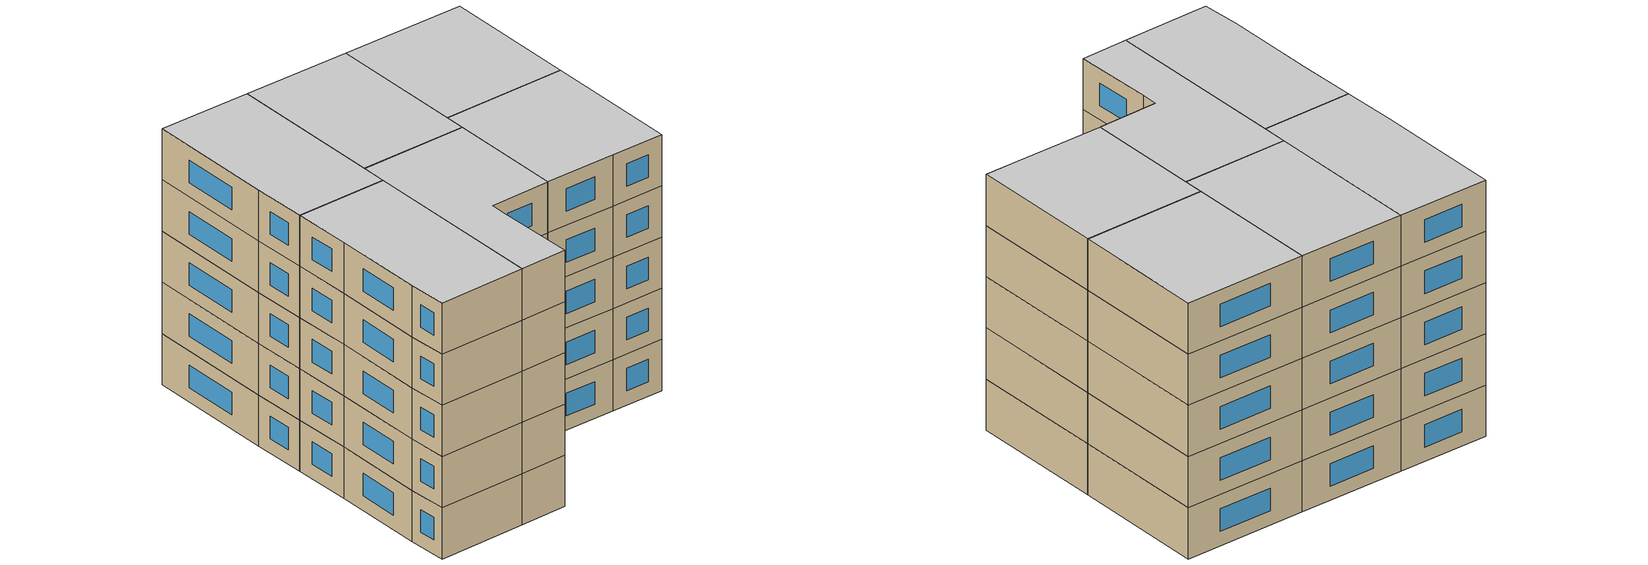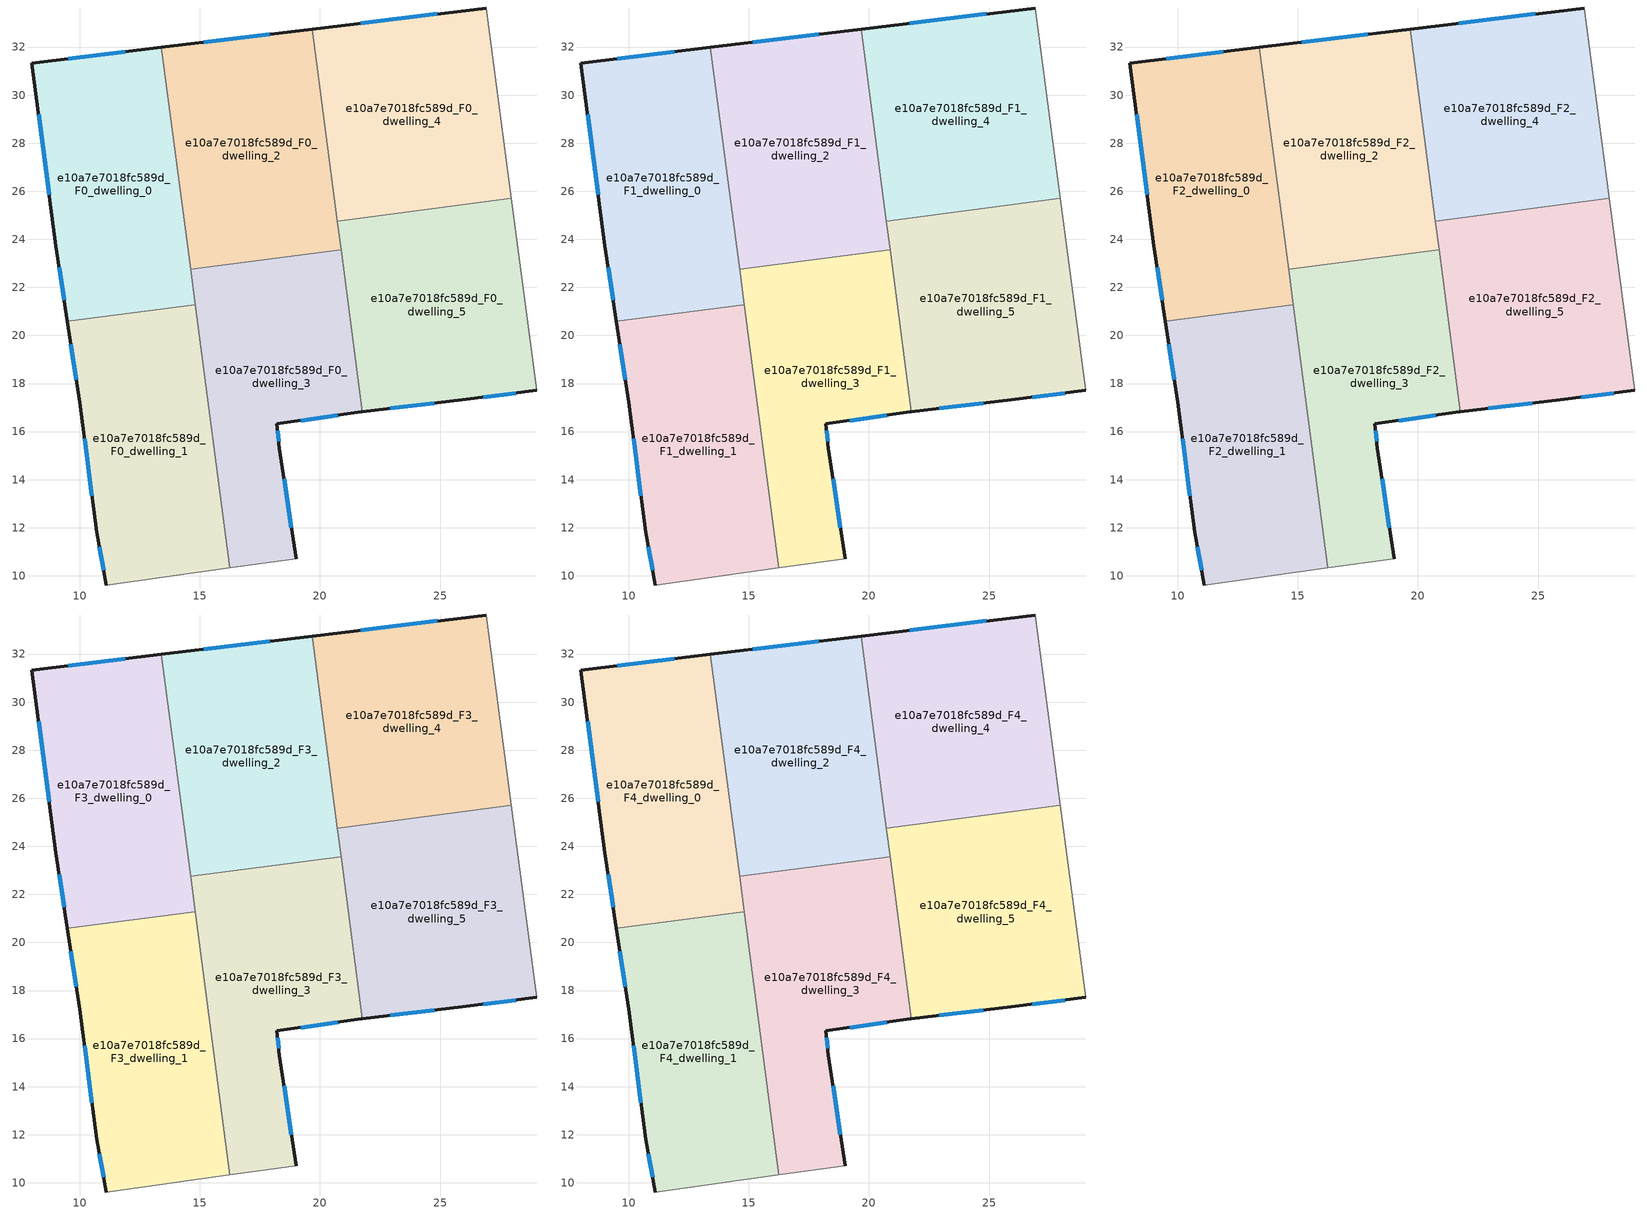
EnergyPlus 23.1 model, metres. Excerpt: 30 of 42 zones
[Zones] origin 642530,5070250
e10a7e7018fc589d_F0_dwelling_0
 floor ground (EU_floor_Construction): 13.4,31.99 14.81,21.29 9.49,20.59 9.01,23.72 8.01,31.33 z0
 wall outside (EU_wall_Construction): 13.4,31.99 8.01,31.33 9.01,23.72 9.49,20.59 z0:3
 wall to e10a7e7018fc589d_F0_dwelling_1 (EU_wall_Construction): 9.49,20.59 14.81,21.29 z0:3
 wall to e10a7e7018fc589d_F0_dwelling_2 (EU_wall_Construction): 14.62,22.75 13.4,31.99 z0:3
 wall to e10a7e7018fc589d_F0_dwelling_3 (EU_wall_Construction): 14.81,21.29 14.62,22.75 z0:3
 window (EU_Window_Construction): 11.89,31.8 9.52,31.51 / 9.15,22.85 9.36,21.47 / 8.29,29.2 8.73,25.86 z0.84:2.16
e10a7e7018fc589d_F0_dwelling_1
 floor ground (EU_floor_Construction): 14.81,21.29 16.26,10.33 11.11,9.62 10.71,11.82 10.01,17.22 9.49,20.59 z0
 wall outside (EU_wall_Construction): 9.49,20.59 10.01,17.22 10.71,11.82 11.11,9.62 z0:3
 wall adiabatic (EU_wall_Construction): 11.11,9.62 16.26,10.33 z0:3
 wall to e10a7e7018fc589d_F0_dwelling_3 (EU_wall_Construction): 16.26,10.33 14.81,21.29 z0:3
 window (EU_Window_Construction): 10.82,11.2 11,10.23 / 10.21,15.71 10.51,13.33 / 9.64,19.64 9.87,18.16 z0.84:2.16
e10a7e7018fc589d_F0_dwelling_2
 floor ground (EU_floor_Construction): 19.68,32.75 20.89,23.57 14.62,22.75 13.4,31.99 z0
 wall outside (EU_wall_Construction): 19.68,32.75 13.4,31.99 z0:3
 wall to e10a7e7018fc589d_F0_dwelling_3 (EU_wall_Construction): 14.62,22.75 20.89,23.57 z0:3
 wall to e10a7e7018fc589d_F0_dwelling_4 (EU_wall_Construction): 20.73,24.75 19.68,32.75 z0:3
 wall to e10a7e7018fc589d_F0_dwelling_5 (EU_wall_Construction): 20.88,23.57 20.73,24.75 z0:3
 window (EU_Window_Construction): 17.92,32.53 15.16,32.2 z0.84:2.16
e10a7e7018fc589d_F0_dwelling_3
 floor ground (EU_floor_Construction): 20.89,23.57 21.77,16.82 21.72,16.82 18.21,16.32 18.31,15.32 19.01,10.71 16.26,10.33 14.62,22.75 z0
 wall outside (EU_wall_Construction): 19.01,10.71 18.31,15.32 18.21,16.32 21.72,16.82 21.77,16.82 z0:3
 wall adiabatic (EU_wall_Construction): 16.26,10.33 19.01,10.71 z0:3
 wall to e10a7e7018fc589d_F0_dwelling_5 (EU_wall_Construction): 21.77,16.82 20.89,23.57 z0:3
 window (EU_Window_Construction): 18.29,15.6 18.24,16.04 / 18.82,12 18.51,14.03 / 19.2,16.46 20.74,16.68 z0.84:2.16
e10a7e7018fc589d_F0_dwelling_4
 floor ground (EU_floor_Construction): 26.93,33.63 27.97,25.7 20.73,24.75 19.68,32.75 z0
 wall outside (EU_wall_Construction): 26.93,33.63 19.68,32.75 z0:3
 wall adiabatic (EU_wall_Construction): 27.97,25.7 26.93,33.63 z0:3
 wall to e10a7e7018fc589d_F0_dwelling_5 (EU_wall_Construction): 20.73,24.75 27.97,25.7 z0:3
 window (EU_Window_Construction): 24.9,33.38 21.71,32.99 z0.84:2.16
e10a7e7018fc589d_F0_dwelling_5
 floor ground (EU_floor_Construction): 27.97,25.7 29.02,17.71 25.92,17.32 21.77,16.82 20.73,24.75 z0
 wall outside (EU_wall_Construction): 21.77,16.82 25.92,17.32 29.02,17.71 z0:3
 wall adiabatic (EU_wall_Construction): 29.02,17.71 27.97,25.7 z0:3
 window (EU_Window_Construction): 26.79,17.43 28.15,17.6 / 22.94,16.96 24.76,17.18 z0.84:2.16
e10a7e7018fc589d_F1_dwelling_0
 floor to e10a7e7018fc589d_F0_dwelling_0 (EU_floor_Construction): 13.4,31.99 14.81,21.29 9.49,20.59 9.01,23.72 8.01,31.33 z3
 wall outside (EU_wall_Construction): 13.4,31.99 8.01,31.33 9.01,23.72 9.49,20.59 z3:6
 wall to e10a7e7018fc589d_F1_dwelling_1 (EU_wall_Construction): 9.49,20.59 14.81,21.29 z3:6
 wall to e10a7e7018fc589d_F1_dwelling_2 (EU_wall_Construction): 14.62,22.75 13.4,31.99 z3:6
 wall to e10a7e7018fc589d_F1_dwelling_3 (EU_wall_Construction): 14.81,21.29 14.62,22.75 z3:6
 window (EU_Window_Construction): 11.89,31.8 9.52,31.51 / 9.15,22.85 9.36,21.47 / 8.29,29.2 8.73,25.86 z3.84:5.16
e10a7e7018fc589d_F1_dwelling_1
 floor to e10a7e7018fc589d_F0_dwelling_1 (EU_floor_Construction): 14.81,21.29 16.26,10.33 11.11,9.62 10.71,11.82 10.01,17.22 9.49,20.59 z3
 wall outside (EU_wall_Construction): 9.49,20.59 10.01,17.22 10.71,11.82 11.11,9.62 z3:6
 wall adiabatic (EU_wall_Construction): 11.11,9.62 16.26,10.33 z3:6
 wall to e10a7e7018fc589d_F1_dwelling_3 (EU_wall_Construction): 16.26,10.33 14.81,21.29 z3:6
 window (EU_Window_Construction): 10.82,11.2 11,10.23 / 10.21,15.71 10.51,13.33 / 9.64,19.64 9.87,18.16 z3.84:5.16
e10a7e7018fc589d_F1_dwelling_2
 floor to e10a7e7018fc589d_F0_dwelling_2 (EU_floor_Construction): 19.68,32.75 20.89,23.57 14.62,22.75 13.4,31.99 z3
 wall outside (EU_wall_Construction): 19.68,32.75 13.4,31.99 z3:6
 wall to e10a7e7018fc589d_F1_dwelling_3 (EU_wall_Construction): 14.62,22.75 20.89,23.57 z3:6
 wall to e10a7e7018fc589d_F1_dwelling_4 (EU_wall_Construction): 20.73,24.75 19.68,32.75 z3:6
 wall to e10a7e7018fc589d_F1_dwelling_5 (EU_wall_Construction): 20.88,23.57 20.73,24.75 z3:6
 window (EU_Window_Construction): 17.92,32.53 15.16,32.2 z3.84:5.16
e10a7e7018fc589d_F1_dwelling_3
 floor to e10a7e7018fc589d_F0_dwelling_3 (EU_floor_Construction): 20.89,23.57 21.77,16.82 21.72,16.82 18.21,16.32 18.31,15.32 19.01,10.71 16.26,10.33 14.62,22.75 z3
 wall outside (EU_wall_Construction): 19.01,10.71 18.31,15.32 18.21,16.32 21.72,16.82 21.77,16.82 z3:6
 wall adiabatic (EU_wall_Construction): 16.26,10.33 19.01,10.71 z3:6
 wall to e10a7e7018fc589d_F1_dwelling_5 (EU_wall_Construction): 21.77,16.82 20.89,23.57 z3:6
 window (EU_Window_Construction): 18.29,15.6 18.24,16.04 / 18.82,12 18.51,14.03 / 19.2,16.46 20.74,16.68 z3.84:5.16
e10a7e7018fc589d_F1_dwelling_4
 floor to e10a7e7018fc589d_F0_dwelling_4 (EU_floor_Construction): 26.93,33.63 27.97,25.7 20.73,24.75 19.68,32.75 z3
 wall outside (EU_wall_Construction): 26.93,33.63 19.68,32.75 z3:6
 wall adiabatic (EU_wall_Construction): 27.97,25.7 26.93,33.63 z3:6
 wall to e10a7e7018fc589d_F1_dwelling_5 (EU_wall_Construction): 20.73,24.75 27.97,25.7 z3:6
 window (EU_Window_Construction): 24.9,33.38 21.71,32.99 z3.84:5.16
e10a7e7018fc589d_F1_dwelling_5
 floor to e10a7e7018fc589d_F0_dwelling_5 (EU_floor_Construction): 27.97,25.7 29.02,17.71 25.92,17.32 21.77,16.82 20.73,24.75 z3
 wall outside (EU_wall_Construction): 21.77,16.82 25.92,17.32 29.02,17.71 z3:6
 wall adiabatic (EU_wall_Construction): 29.02,17.71 27.97,25.7 z3:6
 window (EU_Window_Construction): 26.79,17.43 28.15,17.6 / 22.94,16.96 24.76,17.18 z3.84:5.16
e10a7e7018fc589d_F2_dwelling_0
 floor to e10a7e7018fc589d_F1_dwelling_0 (EU_floor_Construction): 13.4,31.99 14.81,21.29 9.49,20.59 9.01,23.72 8.01,31.33 z6
 wall outside (EU_wall_Construction): 13.4,31.99 8.01,31.33 9.01,23.72 9.49,20.59 z6:9
 wall to e10a7e7018fc589d_F2_dwelling_1 (EU_wall_Construction): 9.49,20.59 14.81,21.29 z6:9
 wall to e10a7e7018fc589d_F2_dwelling_2 (EU_wall_Construction): 14.62,22.75 13.4,31.99 z6:9
 wall to e10a7e7018fc589d_F2_dwelling_3 (EU_wall_Construction): 14.81,21.29 14.62,22.75 z6:9
 window (EU_Window_Construction): 11.89,31.8 9.52,31.51 / 9.15,22.85 9.36,21.47 / 8.29,29.2 8.73,25.86 z6.84:8.16
e10a7e7018fc589d_F2_dwelling_1
 floor to e10a7e7018fc589d_F1_dwelling_1 (EU_floor_Construction): 14.81,21.29 16.26,10.33 11.11,9.62 10.71,11.82 10.01,17.22 9.49,20.59 z6
 wall outside (EU_wall_Construction): 9.49,20.59 10.01,17.22 10.71,11.82 11.11,9.62 z6:9
 wall adiabatic (EU_wall_Construction): 11.11,9.62 16.26,10.33 z6:9
 wall to e10a7e7018fc589d_F2_dwelling_3 (EU_wall_Construction): 16.26,10.33 14.81,21.29 z6:9
 window (EU_Window_Construction): 10.82,11.2 11,10.23 / 10.21,15.71 10.51,13.33 / 9.64,19.64 9.87,18.16 z6.84:8.16
e10a7e7018fc589d_F2_dwelling_2
 floor to e10a7e7018fc589d_F1_dwelling_2 (EU_floor_Construction): 19.68,32.75 20.89,23.57 14.62,22.75 13.4,31.99 z6
 wall outside (EU_wall_Construction): 19.68,32.75 13.4,31.99 z6:9
 wall to e10a7e7018fc589d_F2_dwelling_3 (EU_wall_Construction): 14.62,22.75 20.89,23.57 z6:9
 wall to e10a7e7018fc589d_F2_dwelling_4 (EU_wall_Construction): 20.73,24.75 19.68,32.75 z6:9
 wall to e10a7e7018fc589d_F2_dwelling_5 (EU_wall_Construction): 20.88,23.57 20.73,24.75 z6:9
 window (EU_Window_Construction): 17.92,32.53 15.16,32.2 z6.84:8.16
e10a7e7018fc589d_F2_dwelling_3
 floor to e10a7e7018fc589d_F1_dwelling_3 (EU_floor_Construction): 20.89,23.57 21.77,16.82 21.72,16.82 18.21,16.32 18.31,15.32 19.01,10.71 16.26,10.33 14.62,22.75 z6
 wall outside (EU_wall_Construction): 19.01,10.71 18.31,15.32 18.21,16.32 21.72,16.82 21.77,16.82 z6:9
 wall adiabatic (EU_wall_Construction): 16.26,10.33 19.01,10.71 z6:9
 wall to e10a7e7018fc589d_F2_dwelling_5 (EU_wall_Construction): 21.77,16.82 20.89,23.57 z6:9
 window (EU_Window_Construction): 18.29,15.6 18.24,16.04 / 18.82,12 18.51,14.03 / 19.2,16.46 20.74,16.68 z6.84:8.16
e10a7e7018fc589d_F2_dwelling_4
 floor to e10a7e7018fc589d_F1_dwelling_4 (EU_floor_Construction): 26.93,33.63 27.97,25.7 20.73,24.75 19.68,32.75 z6
 wall outside (EU_wall_Construction): 26.93,33.63 19.68,32.75 z6:9
 wall adiabatic (EU_wall_Construction): 27.97,25.7 26.93,33.63 z6:9
 wall to e10a7e7018fc589d_F2_dwelling_5 (EU_wall_Construction): 20.73,24.75 27.97,25.7 z6:9
 window (EU_Window_Construction): 24.9,33.38 21.71,32.99 z6.84:8.16
e10a7e7018fc589d_F2_dwelling_5
 floor to e10a7e7018fc589d_F1_dwelling_5 (EU_floor_Construction): 27.97,25.7 29.02,17.71 25.92,17.32 21.77,16.82 20.73,24.75 z6
 wall outside (EU_wall_Construction): 21.77,16.82 25.92,17.32 29.02,17.71 z6:9
 wall adiabatic (EU_wall_Construction): 29.02,17.71 27.97,25.7 z6:9
 window (EU_Window_Construction): 26.79,17.43 28.15,17.6 / 22.94,16.96 24.76,17.18 z6.84:8.16
e10a7e7018fc589d_F3_dwelling_0
 floor to e10a7e7018fc589d_F2_dwelling_0 (EU_floor_Construction): 13.4,31.99 14.81,21.29 9.49,20.59 9.01,23.72 8.01,31.33 z9
 wall outside (EU_wall_Construction): 13.4,31.99 8.01,31.33 9.01,23.72 9.49,20.59 z9:12
 wall to e10a7e7018fc589d_F3_dwelling_1 (EU_wall_Construction): 9.49,20.59 14.81,21.29 z9:12
 wall to e10a7e7018fc589d_F3_dwelling_2 (EU_wall_Construction): 14.62,22.75 13.4,31.99 z9:12
 wall to e10a7e7018fc589d_F3_dwelling_3 (EU_wall_Construction): 14.81,21.29 14.62,22.75 z9:12
 window (EU_Window_Construction): 11.89,31.8 9.52,31.51 / 9.15,22.85 9.36,21.47 / 8.29,29.2 8.73,25.86 z9.84:11.16
e10a7e7018fc589d_F3_dwelling_1
 floor to e10a7e7018fc589d_F2_dwelling_1 (EU_floor_Construction): 14.81,21.29 16.26,10.33 11.11,9.62 10.71,11.82 10.01,17.22 9.49,20.59 z9
 wall outside (EU_wall_Construction): 9.49,20.59 10.01,17.22 10.71,11.82 11.11,9.62 z9:12
 wall adiabatic (EU_wall_Construction): 11.11,9.62 16.26,10.33 z9:12
 wall to e10a7e7018fc589d_F3_dwelling_3 (EU_wall_Construction): 16.26,10.33 14.81,21.29 z9:12
 window (EU_Window_Construction): 10.82,11.2 11,10.23 / 10.21,15.71 10.51,13.33 / 9.64,19.64 9.87,18.16 z9.84:11.16
e10a7e7018fc589d_F3_dwelling_2
 floor to e10a7e7018fc589d_F2_dwelling_2 (EU_floor_Construction): 19.68,32.75 20.89,23.57 14.62,22.75 13.4,31.99 z9
 wall outside (EU_wall_Construction): 19.68,32.75 13.4,31.99 z9:12
 wall to e10a7e7018fc589d_F3_dwelling_3 (EU_wall_Construction): 14.62,22.75 20.89,23.57 z9:12
 wall to e10a7e7018fc589d_F3_dwelling_4 (EU_wall_Construction): 20.73,24.75 19.68,32.75 z9:12
 wall to e10a7e7018fc589d_F3_dwelling_5 (EU_wall_Construction): 20.88,23.57 20.73,24.75 z9:12
 window (EU_Window_Construction): 17.92,32.53 15.16,32.2 z9.84:11.16
e10a7e7018fc589d_F3_dwelling_3
 floor to e10a7e7018fc589d_F2_dwelling_3 (EU_floor_Construction): 20.89,23.57 21.77,16.82 21.72,16.82 18.21,16.32 18.31,15.32 19.01,10.71 16.26,10.33 14.62,22.75 z9
 wall outside (EU_wall_Construction): 19.01,10.71 18.31,15.32 18.21,16.32 21.72,16.82 21.77,16.82 z9:12
 wall adiabatic (EU_wall_Construction): 16.26,10.33 19.01,10.71 z9:12
 wall to e10a7e7018fc589d_F3_dwelling_5 (EU_wall_Construction): 21.77,16.82 20.89,23.57 z9:12
 window (EU_Window_Construction): 18.29,15.6 18.24,16.04 / 18.82,12 18.51,14.03 / 19.2,16.46 20.74,16.68 z9.84:11.16
e10a7e7018fc589d_F3_dwelling_4
 floor to e10a7e7018fc589d_F2_dwelling_4 (EU_floor_Construction): 26.93,33.63 27.97,25.7 20.73,24.75 19.68,32.75 z9
 wall outside (EU_wall_Construction): 26.93,33.63 19.68,32.75 z9:12
 wall adiabatic (EU_wall_Construction): 27.97,25.7 26.93,33.63 z9:12
 wall to e10a7e7018fc589d_F3_dwelling_5 (EU_wall_Construction): 20.73,24.75 27.97,25.7 z9:12
 window (EU_Window_Construction): 24.9,33.38 21.71,32.99 z9.84:11.16
e10a7e7018fc589d_F3_dwelling_5
 floor to e10a7e7018fc589d_F2_dwelling_5 (EU_floor_Construction): 27.97,25.7 29.02,17.71 25.92,17.32 21.77,16.82 20.73,24.75 z9
 wall outside (EU_wall_Construction): 21.77,16.82 25.92,17.32 29.02,17.71 z9:12
 wall adiabatic (EU_wall_Construction): 29.02,17.71 27.97,25.7 z9:12
 window (EU_Window_Construction): 26.79,17.43 28.15,17.6 / 22.94,16.96 24.76,17.18 z9.84:11.16
e10a7e7018fc589d_F4_dwelling_0
 floor to e10a7e7018fc589d_F3_dwelling_0 (EU_floor_Construction): 13.4,31.99 14.81,21.29 9.49,20.59 9.01,23.72 8.01,31.33 z12
 wall outside (EU_wall_Construction): 13.4,31.99 8.01,31.33 9.01,23.72 9.49,20.59 z12:15
 wall to e10a7e7018fc589d_F4_dwelling_1 (EU_wall_Construction): 9.49,20.59 14.81,21.29 z12:15
 wall to e10a7e7018fc589d_F4_dwelling_2 (EU_wall_Construction): 14.62,22.75 13.4,31.99 z12:15
 wall to e10a7e7018fc589d_F4_dwelling_3 (EU_wall_Construction): 14.81,21.29 14.62,22.75 z12:15
 window (EU_Window_Construction): 11.89,31.8 9.52,31.51 / 9.15,22.85 9.36,21.47 / 8.29,29.2 8.73,25.86 z12.84:14.16
 ceiling to e10a7e7018fc589d_F5_dwelling_0 (EU_floor_Construction): 14.81,21.29 13.4,31.99 8.01,31.33 9.01,23.72 9.49,20.59 z15
e10a7e7018fc589d_F4_dwelling_1
 floor to e10a7e7018fc589d_F3_dwelling_1 (EU_floor_Construction): 14.81,21.29 16.26,10.33 11.11,9.62 10.71,11.82 10.01,17.22 9.49,20.59 z12
 wall outside (EU_wall_Construction): 9.49,20.59 10.01,17.22 10.71,11.82 11.11,9.62 z12:15
 wall adiabatic (EU_wall_Construction): 11.11,9.62 16.26,10.33 z12:15
 wall to e10a7e7018fc589d_F4_dwelling_3 (EU_wall_Construction): 16.26,10.33 14.81,21.29 z12:15
 window (EU_Window_Construction): 10.82,11.2 11,10.23 / 10.21,15.71 10.51,13.33 / 9.64,19.64 9.87,18.16 z12.84:14.16
 ceiling to e10a7e7018fc589d_F5_dwelling_1 (EU_floor_Construction): 16.26,10.33 14.81,21.29 9.49,20.59 10.01,17.22 10.71,11.82 11.11,9.62 z15
e10a7e7018fc589d_F4_dwelling_2
 floor to e10a7e7018fc589d_F3_dwelling_2 (EU_floor_Construction): 19.68,32.75 20.89,23.57 14.62,22.75 13.4,31.99 z12
 wall outside (EU_wall_Construction): 19.68,32.75 13.4,31.99 z12:15
 wall to e10a7e7018fc589d_F4_dwelling_3 (EU_wall_Construction): 14.62,22.75 20.89,23.57 z12:15
 wall to e10a7e7018fc589d_F4_dwelling_4 (EU_wall_Construction): 20.73,24.75 19.68,32.75 z12:15
 wall to e10a7e7018fc589d_F4_dwelling_5 (EU_wall_Construction): 20.88,23.57 20.73,24.75 z12:15
 window (EU_Window_Construction): 17.92,32.53 15.16,32.2 z12.84:14.16
 ceiling to e10a7e7018fc589d_F5_dwelling_2 (EU_floor_Construction): 20.89,23.57 19.68,32.75 13.4,31.99 14.62,22.75 z15
e10a7e7018fc589d_F4_dwelling_3
 floor to e10a7e7018fc589d_F3_dwelling_3 (EU_floor_Construction): 20.89,23.57 21.77,16.82 21.72,16.82 18.21,16.32 18.31,15.32 19.01,10.71 16.26,10.33 14.62,22.75 z12
 wall outside (EU_wall_Construction): 19.01,10.71 18.31,15.32 18.21,16.32 21.72,16.82 21.77,16.82 z12:15
 wall adiabatic (EU_wall_Construction): 16.26,10.33 19.01,10.71 z12:15
 wall to e10a7e7018fc589d_F4_dwelling_5 (EU_wall_Construction): 21.77,16.82 20.89,23.57 z12:15
 window (EU_Window_Construction): 18.29,15.6 18.24,16.04 / 18.82,12 18.51,14.03 / 19.2,16.46 20.74,16.68 z12.84:14.16
 ceiling to e10a7e7018fc589d_F5_dwelling_3 (EU_floor_Construction): 19.01,10.71 18.31,15.32 18.21,16.32 21.72,16.82 21.77,16.82 20.89,23.57 14.62,22.75 16.26,10.33 z15
e10a7e7018fc589d_F4_dwelling_4
 floor to e10a7e7018fc589d_F3_dwelling_4 (EU_floor_Construction): 26.93,33.63 27.97,25.7 20.73,24.75 19.68,32.75 z12
 wall outside (EU_wall_Construction): 26.93,33.63 19.68,32.75 z12:15
 wall adiabatic (EU_wall_Construction): 27.97,25.7 26.93,33.63 z12:15
 wall to e10a7e7018fc589d_F4_dwelling_5 (EU_wall_Construction): 20.73,24.75 27.97,25.7 z12:15
 window (EU_Window_Construction): 24.9,33.38 21.71,32.99 z12.84:14.16
 ceiling to e10a7e7018fc589d_F5_dwelling_4 (EU_floor_Construction): 27.97,25.7 26.93,33.63 19.68,32.75 20.73,24.75 z15
e10a7e7018fc589d_F4_dwelling_5
 floor to e10a7e7018fc589d_F3_dwelling_5 (EU_floor_Construction): 27.97,25.7 29.02,17.71 25.92,17.32 21.77,16.82 20.73,24.75 z12
 wall outside (EU_wall_Construction): 21.77,16.82 25.92,17.32 29.02,17.71 z12:15
 wall adiabatic (EU_wall_Construction): 29.02,17.71 27.97,25.7 z12:15
 window (EU_Window_Construction): 26.79,17.43 28.15,17.6 / 22.94,16.96 24.76,17.18 z12.84:14.16
 ceiling to e10a7e7018fc589d_F5_dwelling_5 (EU_floor_Construction): 29.02,17.71 27.97,25.7 20.73,24.75 21.77,16.82 25.92,17.32 z15
[Building]
EU S2 Campaign: North Axis=0; Terrain=City; Solar Distribution=FullExterior
[Site:Location]
Lyon-Bron: Latitude=45.75; Longitude=5; Time Zone=1; Elevation=198
[SizingPeriod:WeatherFileDays]
AnnualSizingPeriod: Begin Month=1; Begin Day of Month=1; End Month=12; End Day of Month=31; Day of Week for Start Day=Monday; Use Weather File Daylight Saving Period=No; Use Weather File Rain and Snow Indicators=No
[MATERIAL]
EU_InternalMass_Material: Roughness=MediumRough; Thickness=0.1; Conductivity=1; Density=1800; Specific Heat=900; Thermal Absorptance=0.9; Solar Absorptance=0.7; Visible Absorptance=0.7
[MATERIAL:NOMASS] Roughness=MediumRough; Thermal Absorptance=0.9; Solar Absorptance=0.7; Visible Absorptance=0.7
Name | Thermal Resistance
EU_wall_NoMass | 0.776494
EU_floor_NoMass | 0.421597
[WINDOWMATERIAL:SIMPLEGLAZINGSYSTEM]
EU_Window_SimpleGlazing: UFactor=4.24961; Solar Heat Gain Coefficient=0.83; Visible Transmittance=0.83
[CONSTRUCTION]
EU_wall_Construction: EU_wall_NoMass
EU_floor_Construction: EU_floor_NoMass
EU_Window_Construction: EU_Window_SimpleGlazing
EU_InternalMass_Construction: EU_InternalMass_Material
[ZONE] Type=1; Multiplier=1; Ceiling Height=autocalculate; Floor Area=autocalculate; Part of Total Floor Area=Yes
Name | Volume
e10a7e7018fc589d_F0_dwelling_0; e10a7e7018fc589d_F1_dwelling_0; e10a7e7018fc589d_F2_dwelling_0; e10a7e7018fc589d_F3_dwelling_0; e10a7e7018fc589d_F4_dwelling_0 | 175.991
e10a7e7018fc589d_F0_dwelling_1; e10a7e7018fc589d_F1_dwelling_1; e10a7e7018fc589d_F2_dwelling_1; e10a7e7018fc589d_F3_dwelling_1; e10a7e7018fc589d_F4_dwelling_1 | 175.992
e10a7e7018fc589d_F0_dwelling_2; e10a7e7018fc589d_F1_dwelling_2; e10a7e7018fc589d_F2_dwelling_2; e10a7e7018fc589d_F3_dwelling_2; e10a7e7018fc589d_F4_dwelling_2 | 176.014
e10a7e7018fc589d_F0_dwelling_3; e10a7e7018fc589d_F1_dwelling_3; e10a7e7018fc589d_F2_dwelling_3; e10a7e7018fc589d_F3_dwelling_3; e10a7e7018fc589d_F4_dwelling_3 | 176.006
e10a7e7018fc589d_F0_dwelling_4; e10a7e7018fc589d_F1_dwelling_4; e10a7e7018fc589d_F2_dwelling_4; e10a7e7018fc589d_F3_dwelling_4; e10a7e7018fc589d_F4_dwelling_4 | 176.011
e10a7e7018fc589d_F0_dwelling_5; e10a7e7018fc589d_F1_dwelling_5; e10a7e7018fc589d_F2_dwelling_5; e10a7e7018fc589d_F3_dwelling_5; e10a7e7018fc589d_F4_dwelling_5 | 175.998
[INTERNALMASS] Construction=EU_InternalMass_Construction
Name | Zone or ZoneList | Surface Area
e10a7e7018fc589d_F0_dwelling_0_EU_InternalMass | e10a7e7018fc589d_F0_dwelling_0 | 58.6636
e10a7e7018fc589d_F0_dwelling_1_EU_InternalMass | e10a7e7018fc589d_F0_dwelling_1 | 58.664
e10a7e7018fc589d_F0_dwelling_2_EU_InternalMass | e10a7e7018fc589d_F0_dwelling_2 | 58.6703
e10a7e7018fc589d_F0_dwelling_3_EU_InternalMass | e10a7e7018fc589d_F0_dwelling_3 | 58.6687
e10a7e7018fc589d_F0_dwelling_4_EU_InternalMass | e10a7e7018fc589d_F0_dwelling_4 | 58.6706
e10a7e7018fc589d_F0_dwelling_5_EU_InternalMass | e10a7e7018fc589d_F0_dwelling_5 | 58.6666
e10a7e7018fc589d_F1_dwelling_0_EU_InternalMass | e10a7e7018fc589d_F1_dwelling_0 | 58.6636
e10a7e7018fc589d_F1_dwelling_1_EU_InternalMass | e10a7e7018fc589d_F1_dwelling_1 | 58.664
e10a7e7018fc589d_F1_dwelling_2_EU_InternalMass | e10a7e7018fc589d_F1_dwelling_2 | 58.6703
e10a7e7018fc589d_F1_dwelling_3_EU_InternalMass | e10a7e7018fc589d_F1_dwelling_3 | 58.6687
e10a7e7018fc589d_F1_dwelling_4_EU_InternalMass | e10a7e7018fc589d_F1_dwelling_4 | 58.6706
e10a7e7018fc589d_F1_dwelling_5_EU_InternalMass | e10a7e7018fc589d_F1_dwelling_5 | 58.6666
e10a7e7018fc589d_F2_dwelling_0_EU_InternalMass | e10a7e7018fc589d_F2_dwelling_0 | 58.6636
e10a7e7018fc589d_F2_dwelling_1_EU_InternalMass | e10a7e7018fc589d_F2_dwelling_1 | 58.664
e10a7e7018fc589d_F2_dwelling_2_EU_InternalMass | e10a7e7018fc589d_F2_dwelling_2 | 58.6703
e10a7e7018fc589d_F2_dwelling_3_EU_InternalMass | e10a7e7018fc589d_F2_dwelling_3 | 58.6687
e10a7e7018fc589d_F2_dwelling_4_EU_InternalMass | e10a7e7018fc589d_F2_dwelling_4 | 58.6706
e10a7e7018fc589d_F2_dwelling_5_EU_InternalMass | e10a7e7018fc589d_F2_dwelling_5 | 58.6666
e10a7e7018fc589d_F3_dwelling_0_EU_InternalMass | e10a7e7018fc589d_F3_dwelling_0 | 58.6636
e10a7e7018fc589d_F3_dwelling_1_EU_InternalMass | e10a7e7018fc589d_F3_dwelling_1 | 58.664
e10a7e7018fc589d_F3_dwelling_2_EU_InternalMass | e10a7e7018fc589d_F3_dwelling_2 | 58.6703
e10a7e7018fc589d_F3_dwelling_3_EU_InternalMass | e10a7e7018fc589d_F3_dwelling_3 | 58.6687
e10a7e7018fc589d_F3_dwelling_4_EU_InternalMass | e10a7e7018fc589d_F3_dwelling_4 | 58.6706
e10a7e7018fc589d_F3_dwelling_5_EU_InternalMass | e10a7e7018fc589d_F3_dwelling_5 | 58.6666
e10a7e7018fc589d_F4_dwelling_0_EU_InternalMass | e10a7e7018fc589d_F4_dwelling_0 | 58.6636
e10a7e7018fc589d_F4_dwelling_1_EU_InternalMass | e10a7e7018fc589d_F4_dwelling_1 | 58.664
e10a7e7018fc589d_F4_dwelling_2_EU_InternalMass | e10a7e7018fc589d_F4_dwelling_2 | 58.6703
e10a7e7018fc589d_F4_dwelling_3_EU_InternalMass | e10a7e7018fc589d_F4_dwelling_3 | 58.6687
e10a7e7018fc589d_F4_dwelling_4_EU_InternalMass | e10a7e7018fc589d_F4_dwelling_4 | 58.6706
e10a7e7018fc589d_F4_dwelling_5_EU_InternalMass | e10a7e7018fc589d_F4_dwelling_5 | 58.6666
[OTHEREQUIPMENT] Fuel Type=Electricity; Design Level Calculation Method=Watts/Area; Power per Zone Floor Area=1; Fraction Latent=0; Fraction Radiant=0; Fraction Lost=0; Carbon Dioxide Generation Rate=0; EndUse Subcategory=EU_Step8_InternalGains
Name | Zone or ZoneList or Space or SpaceList | Schedule
EU_Step8_InternalGain_e10a7e7018fc589d_F0_dwelling_0_f000 | e10a7e7018fc589d_F0_dwelling_0 | EU_Step8_GainSchedule_e10a7e7018fc589d_F0_dwelling_0_f000
EU_Step8_InternalGain_e10a7e7018fc589d_F0_dwelling_1_f000 | e10a7e7018fc589d_F0_dwelling_1 | EU_Step8_GainSchedule_e10a7e7018fc589d_F0_dwelling_1_f000
EU_Step8_InternalGain_e10a7e7018fc589d_F0_dwelling_2_f000 | e10a7e7018fc589d_F0_dwelling_2 | EU_Step8_GainSchedule_e10a7e7018fc589d_F0_dwelling_2_f000
EU_Step8_InternalGain_e10a7e7018fc589d_F0_dwelling_3_f000 | e10a7e7018fc589d_F0_dwelling_3 | EU_Step8_GainSchedule_e10a7e7018fc589d_F0_dwelling_3_f000
EU_Step8_InternalGain_e10a7e7018fc589d_F0_dwelling_4_f000 | e10a7e7018fc589d_F0_dwelling_4 | EU_Step8_GainSchedule_e10a7e7018fc589d_F0_dwelling_4_f000
EU_Step8_InternalGain_e10a7e7018fc589d_F0_dwelling_5_f000 | e10a7e7018fc589d_F0_dwelling_5 | EU_Step8_GainSchedule_e10a7e7018fc589d_F0_dwelling_5_f000
EU_Step8_InternalGain_e10a7e7018fc589d_F1_dwelling_0_f000 | e10a7e7018fc589d_F1_dwelling_0 | EU_Step8_GainSchedule_e10a7e7018fc589d_F1_dwelling_0_f000
EU_Step8_InternalGain_e10a7e7018fc589d_F1_dwelling_1_f000 | e10a7e7018fc589d_F1_dwelling_1 | EU_Step8_GainSchedule_e10a7e7018fc589d_F1_dwelling_1_f000
EU_Step8_InternalGain_e10a7e7018fc589d_F1_dwelling_2_f000 | e10a7e7018fc589d_F1_dwelling_2 | EU_Step8_GainSchedule_e10a7e7018fc589d_F1_dwelling_2_f000
EU_Step8_InternalGain_e10a7e7018fc589d_F1_dwelling_3_f000 | e10a7e7018fc589d_F1_dwelling_3 | EU_Step8_GainSchedule_e10a7e7018fc589d_F1_dwelling_3_f000
EU_Step8_InternalGain_e10a7e7018fc589d_F1_dwelling_4_f000 | e10a7e7018fc589d_F1_dwelling_4 | EU_Step8_GainSchedule_e10a7e7018fc589d_F1_dwelling_4_f000
EU_Step8_InternalGain_e10a7e7018fc589d_F1_dwelling_5_f000 | e10a7e7018fc589d_F1_dwelling_5 | EU_Step8_GainSchedule_e10a7e7018fc589d_F1_dwelling_5_f000
EU_Step8_InternalGain_e10a7e7018fc589d_F2_dwelling_0_f000 | e10a7e7018fc589d_F2_dwelling_0 | EU_Step8_GainSchedule_e10a7e7018fc589d_F2_dwelling_0_f000
EU_Step8_InternalGain_e10a7e7018fc589d_F2_dwelling_1_f000 | e10a7e7018fc589d_F2_dwelling_1 | EU_Step8_GainSchedule_e10a7e7018fc589d_F2_dwelling_1_f000
EU_Step8_InternalGain_e10a7e7018fc589d_F2_dwelling_2_f000 | e10a7e7018fc589d_F2_dwelling_2 | EU_Step8_GainSchedule_e10a7e7018fc589d_F2_dwelling_2_f000
EU_Step8_InternalGain_e10a7e7018fc589d_F2_dwelling_3_f000 | e10a7e7018fc589d_F2_dwelling_3 | EU_Step8_GainSchedule_e10a7e7018fc589d_F2_dwelling_3_f000
EU_Step8_InternalGain_e10a7e7018fc589d_F2_dwelling_4_f000 | e10a7e7018fc589d_F2_dwelling_4 | EU_Step8_GainSchedule_e10a7e7018fc589d_F2_dwelling_4_f000
EU_Step8_InternalGain_e10a7e7018fc589d_F2_dwelling_5_f000 | e10a7e7018fc589d_F2_dwelling_5 | EU_Step8_GainSchedule_e10a7e7018fc589d_F2_dwelling_5_f000
EU_Step8_InternalGain_e10a7e7018fc589d_F3_dwelling_0_f000 | e10a7e7018fc589d_F3_dwelling_0 | EU_Step8_GainSchedule_e10a7e7018fc589d_F3_dwelling_0_f000
EU_Step8_InternalGain_e10a7e7018fc589d_F3_dwelling_1_f000 | e10a7e7018fc589d_F3_dwelling_1 | EU_Step8_GainSchedule_e10a7e7018fc589d_F3_dwelling_1_f000
EU_Step8_InternalGain_e10a7e7018fc589d_F3_dwelling_2_f000 | e10a7e7018fc589d_F3_dwelling_2 | EU_Step8_GainSchedule_e10a7e7018fc589d_F3_dwelling_2_f000
EU_Step8_InternalGain_e10a7e7018fc589d_F3_dwelling_3_f000 | e10a7e7018fc589d_F3_dwelling_3 | EU_Step8_GainSchedule_e10a7e7018fc589d_F3_dwelling_3_f000
EU_Step8_InternalGain_e10a7e7018fc589d_F3_dwelling_4_f000 | e10a7e7018fc589d_F3_dwelling_4 | EU_Step8_GainSchedule_e10a7e7018fc589d_F3_dwelling_4_f000
EU_Step8_InternalGain_e10a7e7018fc589d_F3_dwelling_5_f000 | e10a7e7018fc589d_F3_dwelling_5 | EU_Step8_GainSchedule_e10a7e7018fc589d_F3_dwelling_5_f000
EU_Step8_InternalGain_e10a7e7018fc589d_F4_dwelling_0_f000 | e10a7e7018fc589d_F4_dwelling_0 | EU_Step8_GainSchedule_e10a7e7018fc589d_F4_dwelling_0_f000
EU_Step8_InternalGain_e10a7e7018fc589d_F4_dwelling_1_f000 | e10a7e7018fc589d_F4_dwelling_1 | EU_Step8_GainSchedule_e10a7e7018fc589d_F4_dwelling_1_f000
EU_Step8_InternalGain_e10a7e7018fc589d_F4_dwelling_2_f000 | e10a7e7018fc589d_F4_dwelling_2 | EU_Step8_GainSchedule_e10a7e7018fc589d_F4_dwelling_2_f000
EU_Step8_InternalGain_e10a7e7018fc589d_F4_dwelling_3_f000 | e10a7e7018fc589d_F4_dwelling_3 | EU_Step8_GainSchedule_e10a7e7018fc589d_F4_dwelling_3_f000
EU_Step8_InternalGain_e10a7e7018fc589d_F4_dwelling_4_f000 | e10a7e7018fc589d_F4_dwelling_4 | EU_Step8_GainSchedule_e10a7e7018fc589d_F4_dwelling_4_f000
EU_Step8_InternalGain_e10a7e7018fc589d_F4_dwelling_5_f000 | e10a7e7018fc589d_F4_dwelling_5 | EU_Step8_GainSchedule_e10a7e7018fc589d_F4_dwelling_5_f000
[ZONEVENTILATION:DESIGNFLOWRATE] Schedule=EU_AlwaysOn; Design Flow Rate Calculation Method=AirChanges/Hour; Air Changes per Hour=0.693814; Ventilation Type=Natural; Fan Pressure Rise=0; Fan Total Efficiency=1; Constant Term Coefficient=1; Temperature Term Coefficient=0; Velocity Term Coefficient=0; Velocity Squared Term Coefficient=0; Minimum Indoor Temperature=-100; Maximum Indoor Temperature=100; Delta Temperature=-100; Minimum Outdoor Temperature=-100; Maximum Outdoor Temperature=100; Maximum Wind Speed=40
Name | Zone or ZoneList or Space or SpaceList
EU_ConstantAir_e10a7e7018fc589d_F0_dwelling_0 | e10a7e7018fc589d_F0_dwelling_0
EU_ConstantAir_e10a7e7018fc589d_F0_dwelling_1 | e10a7e7018fc589d_F0_dwelling_1
EU_ConstantAir_e10a7e7018fc589d_F0_dwelling_2 | e10a7e7018fc589d_F0_dwelling_2
EU_ConstantAir_e10a7e7018fc589d_F0_dwelling_3 | e10a7e7018fc589d_F0_dwelling_3
EU_ConstantAir_e10a7e7018fc589d_F0_dwelling_4 | e10a7e7018fc589d_F0_dwelling_4
EU_ConstantAir_e10a7e7018fc589d_F0_dwelling_5 | e10a7e7018fc589d_F0_dwelling_5
EU_ConstantAir_e10a7e7018fc589d_F1_dwelling_0 | e10a7e7018fc589d_F1_dwelling_0
EU_ConstantAir_e10a7e7018fc589d_F1_dwelling_1 | e10a7e7018fc589d_F1_dwelling_1
EU_ConstantAir_e10a7e7018fc589d_F1_dwelling_2 | e10a7e7018fc589d_F1_dwelling_2
EU_ConstantAir_e10a7e7018fc589d_F1_dwelling_3 | e10a7e7018fc589d_F1_dwelling_3
EU_ConstantAir_e10a7e7018fc589d_F1_dwelling_4 | e10a7e7018fc589d_F1_dwelling_4
EU_ConstantAir_e10a7e7018fc589d_F1_dwelling_5 | e10a7e7018fc589d_F1_dwelling_5
EU_ConstantAir_e10a7e7018fc589d_F2_dwelling_0 | e10a7e7018fc589d_F2_dwelling_0
EU_ConstantAir_e10a7e7018fc589d_F2_dwelling_1 | e10a7e7018fc589d_F2_dwelling_1
EU_ConstantAir_e10a7e7018fc589d_F2_dwelling_2 | e10a7e7018fc589d_F2_dwelling_2
EU_ConstantAir_e10a7e7018fc589d_F2_dwelling_3 | e10a7e7018fc589d_F2_dwelling_3
EU_ConstantAir_e10a7e7018fc589d_F2_dwelling_4 | e10a7e7018fc589d_F2_dwelling_4
EU_ConstantAir_e10a7e7018fc589d_F2_dwelling_5 | e10a7e7018fc589d_F2_dwelling_5
EU_ConstantAir_e10a7e7018fc589d_F3_dwelling_0 | e10a7e7018fc589d_F3_dwelling_0
EU_ConstantAir_e10a7e7018fc589d_F3_dwelling_1 | e10a7e7018fc589d_F3_dwelling_1
EU_ConstantAir_e10a7e7018fc589d_F3_dwelling_2 | e10a7e7018fc589d_F3_dwelling_2
EU_ConstantAir_e10a7e7018fc589d_F3_dwelling_3 | e10a7e7018fc589d_F3_dwelling_3
EU_ConstantAir_e10a7e7018fc589d_F3_dwelling_4 | e10a7e7018fc589d_F3_dwelling_4
EU_ConstantAir_e10a7e7018fc589d_F3_dwelling_5 | e10a7e7018fc589d_F3_dwelling_5
EU_ConstantAir_e10a7e7018fc589d_F4_dwelling_0 | e10a7e7018fc589d_F4_dwelling_0
EU_ConstantAir_e10a7e7018fc589d_F4_dwelling_1 | e10a7e7018fc589d_F4_dwelling_1
EU_ConstantAir_e10a7e7018fc589d_F4_dwelling_2 | e10a7e7018fc589d_F4_dwelling_2
EU_ConstantAir_e10a7e7018fc589d_F4_dwelling_3 | e10a7e7018fc589d_F4_dwelling_3
EU_ConstantAir_e10a7e7018fc589d_F4_dwelling_4 | e10a7e7018fc589d_F4_dwelling_4
EU_ConstantAir_e10a7e7018fc589d_F4_dwelling_5 | e10a7e7018fc589d_F4_dwelling_5
[HVACTEMPLATE:THERMOSTAT] Constant Heating Setpoint=20; Constant Cooling Setpoint=50
EU_HeatOnly_e10a7e7018fc589d_F0_dwelling_0; EU_HeatOnly_e10a7e7018fc589d_F0_dwelling_1; EU_HeatOnly_e10a7e7018fc589d_F0_dwelling_2; EU_HeatOnly_e10a7e7018fc589d_F0_dwelling_3; EU_HeatOnly_e10a7e7018fc589d_F0_dwelling_4; EU_HeatOnly_e10a7e7018fc589d_F0_dwelling_5; EU_HeatOnly_e10a7e7018fc589d_F1_dwelling_0; EU_HeatOnly_e10a7e7018fc589d_F1_dwelling_1; EU_HeatOnly_e10a7e7018fc589d_F1_dwelling_2; EU_HeatOnly_e10a7e7018fc589d_F1_dwelling_3; EU_HeatOnly_e10a7e7018fc589d_F1_dwelling_4; EU_HeatOnly_e10a7e7018fc589d_F1_dwelling_5; EU_HeatOnly_e10a7e7018fc589d_F2_dwelling_0; EU_HeatOnly_e10a7e7018fc589d_F2_dwelling_1; EU_HeatOnly_e10a7e7018fc589d_F2_dwelling_2; EU_HeatOnly_e10a7e7018fc589d_F2_dwelling_3; EU_HeatOnly_e10a7e7018fc589d_F2_dwelling_4; EU_HeatOnly_e10a7e7018fc589d_F2_dwelling_5; EU_HeatOnly_e10a7e7018fc589d_F3_dwelling_0; EU_HeatOnly_e10a7e7018fc589d_F3_dwelling_1; EU_HeatOnly_e10a7e7018fc589d_F3_dwelling_2; EU_HeatOnly_e10a7e7018fc589d_F3_dwelling_3; EU_HeatOnly_e10a7e7018fc589d_F3_dwelling_4; EU_HeatOnly_e10a7e7018fc589d_F3_dwelling_5; EU_HeatOnly_e10a7e7018fc589d_F4_dwelling_0; EU_HeatOnly_e10a7e7018fc589d_F4_dwelling_1; EU_HeatOnly_e10a7e7018fc589d_F4_dwelling_2; EU_HeatOnly_e10a7e7018fc589d_F4_dwelling_3; EU_HeatOnly_e10a7e7018fc589d_F4_dwelling_4; EU_HeatOnly_e10a7e7018fc589d_F4_dwelling_5; EU_HeatOnly_e10a7e7018fc589d_F5_dwelling_0
[HVACTEMPLATE:ZONE:IDEALLOADSAIRSYSTEM] System Availability Schedule=EU_AlwaysOn; Maximum Heating Supply Air Temperature=50; Minimum Cooling Supply Air Temperature=13; Maximum Heating Supply Air Humidity Ratio=0.0156; Minimum Cooling Supply Air Humidity Ratio=0.0077; Heating Limit=NoLimit; Cooling Limit=NoLimit; Heating Availability Schedule=EU_AlwaysOn; Cooling Availability Schedule=EU_CoolingOff; Dehumidification Control Type=ConstantSensibleHeatRatio; Cooling Sensible Heat Ratio=0.7; Dehumidification Setpoint=60; Humidification Control Type=None; Humidification Setpoint=30; Outdoor Air Method=None; Outdoor Air Flow Rate per Person=0.00944; Outdoor Air Flow Rate per Zone Floor Area=0; Outdoor Air Flow Rate per Zone=0; Demand Controlled Ventilation Type=None; Outdoor Air Economizer Type=NoEconomizer; Heat Recovery Type=None; Sensible Heat Recovery Effectiveness=0.7; Latent Heat Recovery Effectiveness=0.65
Name | Template Thermostat
e10a7e7018fc589d_F0_dwelling_0 | EU_HeatOnly_e10a7e7018fc589d_F0_dwelling_0
e10a7e7018fc589d_F0_dwelling_1 | EU_HeatOnly_e10a7e7018fc589d_F0_dwelling_1
e10a7e7018fc589d_F0_dwelling_2 | EU_HeatOnly_e10a7e7018fc589d_F0_dwelling_2
e10a7e7018fc589d_F0_dwelling_3 | EU_HeatOnly_e10a7e7018fc589d_F0_dwelling_3
e10a7e7018fc589d_F0_dwelling_4 | EU_HeatOnly_e10a7e7018fc589d_F0_dwelling_4
e10a7e7018fc589d_F0_dwelling_5 | EU_HeatOnly_e10a7e7018fc589d_F0_dwelling_5
e10a7e7018fc589d_F1_dwelling_0 | EU_HeatOnly_e10a7e7018fc589d_F1_dwelling_0
e10a7e7018fc589d_F1_dwelling_1 | EU_HeatOnly_e10a7e7018fc589d_F1_dwelling_1
e10a7e7018fc589d_F1_dwelling_2 | EU_HeatOnly_e10a7e7018fc589d_F1_dwelling_2
e10a7e7018fc589d_F1_dwelling_3 | EU_HeatOnly_e10a7e7018fc589d_F1_dwelling_3
e10a7e7018fc589d_F1_dwelling_4 | EU_HeatOnly_e10a7e7018fc589d_F1_dwelling_4
e10a7e7018fc589d_F1_dwelling_5 | EU_HeatOnly_e10a7e7018fc589d_F1_dwelling_5
e10a7e7018fc589d_F2_dwelling_0 | EU_HeatOnly_e10a7e7018fc589d_F2_dwelling_0
e10a7e7018fc589d_F2_dwelling_1 | EU_HeatOnly_e10a7e7018fc589d_F2_dwelling_1
e10a7e7018fc589d_F2_dwelling_2 | EU_HeatOnly_e10a7e7018fc589d_F2_dwelling_2
e10a7e7018fc589d_F2_dwelling_3 | EU_HeatOnly_e10a7e7018fc589d_F2_dwelling_3
e10a7e7018fc589d_F2_dwelling_4 | EU_HeatOnly_e10a7e7018fc589d_F2_dwelling_4
e10a7e7018fc589d_F2_dwelling_5 | EU_HeatOnly_e10a7e7018fc589d_F2_dwelling_5
e10a7e7018fc589d_F3_dwelling_0 | EU_HeatOnly_e10a7e7018fc589d_F3_dwelling_0
e10a7e7018fc589d_F3_dwelling_1 | EU_HeatOnly_e10a7e7018fc589d_F3_dwelling_1
e10a7e7018fc589d_F3_dwelling_2 | EU_HeatOnly_e10a7e7018fc589d_F3_dwelling_2
e10a7e7018fc589d_F3_dwelling_3 | EU_HeatOnly_e10a7e7018fc589d_F3_dwelling_3
e10a7e7018fc589d_F3_dwelling_4 | EU_HeatOnly_e10a7e7018fc589d_F3_dwelling_4
e10a7e7018fc589d_F3_dwelling_5 | EU_HeatOnly_e10a7e7018fc589d_F3_dwelling_5
e10a7e7018fc589d_F4_dwelling_0 | EU_HeatOnly_e10a7e7018fc589d_F4_dwelling_0
e10a7e7018fc589d_F4_dwelling_1 | EU_HeatOnly_e10a7e7018fc589d_F4_dwelling_1
e10a7e7018fc589d_F4_dwelling_2 | EU_HeatOnly_e10a7e7018fc589d_F4_dwelling_2
e10a7e7018fc589d_F4_dwelling_3 | EU_HeatOnly_e10a7e7018fc589d_F4_dwelling_3
e10a7e7018fc589d_F4_dwelling_4 | EU_HeatOnly_e10a7e7018fc589d_F4_dwelling_4
e10a7e7018fc589d_F4_dwelling_5 | EU_HeatOnly_e10a7e7018fc589d_F4_dwelling_5
[SIZING:ZONE] Zone Cooling Design Supply Air Temperature Input Method=SupplyAirTemperature; Zone Cooling Design Supply Air Temperature=13; Zone Heating Design Supply Air Temperature Input Method=SupplyAirTemperature; Zone Heating Design Supply Air Temperature=50; Zone Cooling Design Supply Air Humidity Ratio=0.008; Zone Heating Design Supply Air Humidity Ratio=0.008; Cooling Design Air Flow Method=DesignDay; Cooling Design Air Flow Rate=0; Cooling Minimum Air Flow per Zone Floor Area=0.000762; Cooling Minimum Air Flow=0; Cooling Minimum Air Flow Fraction=0.2; Heating Design Air Flow Method=DesignDay; Heating Design Air Flow Rate=0; Heating Maximum Air Flow per Zone Floor Area=0.002032; Heating Maximum Air Flow=0.141576; Heating Maximum Air Flow Fraction=0.3; Account for Dedicated Outdoor Air System=No; Dedicated Outdoor Air System Control Strategy=NeutralSupplyAir; Dedicated Outdoor Air Low Setpoint Temperature for Design=autosize; Dedicated Outdoor Air High Setpoint Temperature for Design=autosize; Zone Load Sizing Method=Sensible Load Only No Latent Load; Zone Latent Cooling Design Supply Air Humidity Ratio Input Method=HumidityRatioDifference; Zone Cooling Design Supply Air Humidity Ratio Difference=0.005; Zone Latent Heating Design Supply Air Humidity Ratio Input Method=HumidityRatioDifference; Zone Humidification Design Supply Air Humidity Ratio Difference=0.005
e10a7e7018fc589d_F0_dwelling_0; e10a7e7018fc589d_F0_dwelling_1; e10a7e7018fc589d_F0_dwelling_2; e10a7e7018fc589d_F0_dwelling_3; e10a7e7018fc589d_F0_dwelling_4; e10a7e7018fc589d_F0_dwelling_5; e10a7e7018fc589d_F1_dwelling_0; e10a7e7018fc589d_F1_dwelling_1; e10a7e7018fc589d_F1_dwelling_2; e10a7e7018fc589d_F1_dwelling_3; e10a7e7018fc589d_F1_dwelling_4; e10a7e7018fc589d_F1_dwelling_5; e10a7e7018fc589d_F2_dwelling_0; e10a7e7018fc589d_F2_dwelling_1; e10a7e7018fc589d_F2_dwelling_2; e10a7e7018fc589d_F2_dwelling_3; e10a7e7018fc589d_F2_dwelling_4; e10a7e7018fc589d_F2_dwelling_5; e10a7e7018fc589d_F3_dwelling_0; e10a7e7018fc589d_F3_dwelling_1; e10a7e7018fc589d_F3_dwelling_2; e10a7e7018fc589d_F3_dwelling_3; e10a7e7018fc589d_F3_dwelling_4; e10a7e7018fc589d_F3_dwelling_5; e10a7e7018fc589d_F4_dwelling_0; e10a7e7018fc589d_F4_dwelling_1; e10a7e7018fc589d_F4_dwelling_2; e10a7e7018fc589d_F4_dwelling_3; e10a7e7018fc589d_F4_dwelling_4; e10a7e7018fc589d_F4_dwelling_5
[SCHEDULE:CONSTANT]
Name | Hourly Value
EU_AlwaysOn | 1
EU_CoolingOff | 0
[SCHEDULE:FILE] Column Number=1; Rows to Skip at Top=0; Number of Hours of Data=8760; Column Separator=Comma; Interpolate to Timestep=No; Minutes per Item=60; Adjust Schedule for Daylight Savings=Yes
Name | File
EU_Step8_GainSchedule_e10a7e7018fc589d_F0_dwelling_0_f000 | ../../schedules/e10a7e7018fc589d/e10a7e7018fc589d_F0_dwelling_0_f000_gain.csv
EU_Step8_GainSchedule_e10a7e7018fc589d_F0_dwelling_1_f000 | ../../schedules/e10a7e7018fc589d/e10a7e7018fc589d_F0_dwelling_1_f000_gain.csv
EU_Step8_GainSchedule_e10a7e7018fc589d_F0_dwelling_2_f000 | ../../schedules/e10a7e7018fc589d/e10a7e7018fc589d_F0_dwelling_2_f000_gain.csv
EU_Step8_GainSchedule_e10a7e7018fc589d_F0_dwelling_3_f000 | ../../schedules/e10a7e7018fc589d/e10a7e7018fc589d_F0_dwelling_3_f000_gain.csv
EU_Step8_GainSchedule_e10a7e7018fc589d_F0_dwelling_4_f000 | ../../schedules/e10a7e7018fc589d/e10a7e7018fc589d_F0_dwelling_4_f000_gain.csv
EU_Step8_GainSchedule_e10a7e7018fc589d_F0_dwelling_5_f000 | ../../schedules/e10a7e7018fc589d/e10a7e7018fc589d_F0_dwelling_5_f000_gain.csv
EU_Step8_GainSchedule_e10a7e7018fc589d_F1_dwelling_0_f000 | ../../schedules/e10a7e7018fc589d/e10a7e7018fc589d_F1_dwelling_0_f000_gain.csv
EU_Step8_GainSchedule_e10a7e7018fc589d_F1_dwelling_1_f000 | ../../schedules/e10a7e7018fc589d/e10a7e7018fc589d_F1_dwelling_1_f000_gain.csv
EU_Step8_GainSchedule_e10a7e7018fc589d_F1_dwelling_2_f000 | ../../schedules/e10a7e7018fc589d/e10a7e7018fc589d_F1_dwelling_2_f000_gain.csv
EU_Step8_GainSchedule_e10a7e7018fc589d_F1_dwelling_3_f000 | ../../schedules/e10a7e7018fc589d/e10a7e7018fc589d_F1_dwelling_3_f000_gain.csv
EU_Step8_GainSchedule_e10a7e7018fc589d_F1_dwelling_4_f000 | ../../schedules/e10a7e7018fc589d/e10a7e7018fc589d_F1_dwelling_4_f000_gain.csv
EU_Step8_GainSchedule_e10a7e7018fc589d_F1_dwelling_5_f000 | ../../schedules/e10a7e7018fc589d/e10a7e7018fc589d_F1_dwelling_5_f000_gain.csv
EU_Step8_GainSchedule_e10a7e7018fc589d_F2_dwelling_0_f000 | ../../schedules/e10a7e7018fc589d/e10a7e7018fc589d_F2_dwelling_0_f000_gain.csv
EU_Step8_GainSchedule_e10a7e7018fc589d_F2_dwelling_1_f000 | ../../schedules/e10a7e7018fc589d/e10a7e7018fc589d_F2_dwelling_1_f000_gain.csv
EU_Step8_GainSchedule_e10a7e7018fc589d_F2_dwelling_2_f000 | ../../schedules/e10a7e7018fc589d/e10a7e7018fc589d_F2_dwelling_2_f000_gain.csv
EU_Step8_GainSchedule_e10a7e7018fc589d_F2_dwelling_3_f000 | ../../schedules/e10a7e7018fc589d/e10a7e7018fc589d_F2_dwelling_3_f000_gain.csv
EU_Step8_GainSchedule_e10a7e7018fc589d_F2_dwelling_4_f000 | ../../schedules/e10a7e7018fc589d/e10a7e7018fc589d_F2_dwelling_4_f000_gain.csv
EU_Step8_GainSchedule_e10a7e7018fc589d_F2_dwelling_5_f000 | ../../schedules/e10a7e7018fc589d/e10a7e7018fc589d_F2_dwelling_5_f000_gain.csv
EU_Step8_GainSchedule_e10a7e7018fc589d_F3_dwelling_0_f000 | ../../schedules/e10a7e7018fc589d/e10a7e7018fc589d_F3_dwelling_0_f000_gain.csv
EU_Step8_GainSchedule_e10a7e7018fc589d_F3_dwelling_1_f000 | ../../schedules/e10a7e7018fc589d/e10a7e7018fc589d_F3_dwelling_1_f000_gain.csv
EU_Step8_GainSchedule_e10a7e7018fc589d_F3_dwelling_2_f000 | ../../schedules/e10a7e7018fc589d/e10a7e7018fc589d_F3_dwelling_2_f000_gain.csv
EU_Step8_GainSchedule_e10a7e7018fc589d_F3_dwelling_3_f000 | ../../schedules/e10a7e7018fc589d/e10a7e7018fc589d_F3_dwelling_3_f000_gain.csv
EU_Step8_GainSchedule_e10a7e7018fc589d_F3_dwelling_4_f000 | ../../schedules/e10a7e7018fc589d/e10a7e7018fc589d_F3_dwelling_4_f000_gain.csv
EU_Step8_GainSchedule_e10a7e7018fc589d_F3_dwelling_5_f000 | ../../schedules/e10a7e7018fc589d/e10a7e7018fc589d_F3_dwelling_5_f000_gain.csv
EU_Step8_GainSchedule_e10a7e7018fc589d_F4_dwelling_0_f000 | ../../schedules/e10a7e7018fc589d/e10a7e7018fc589d_F4_dwelling_0_f000_gain.csv
EU_Step8_GainSchedule_e10a7e7018fc589d_F4_dwelling_1_f000 | ../../schedules/e10a7e7018fc589d/e10a7e7018fc589d_F4_dwelling_1_f000_gain.csv
EU_Step8_GainSchedule_e10a7e7018fc589d_F4_dwelling_2_f000 | ../../schedules/e10a7e7018fc589d/e10a7e7018fc589d_F4_dwelling_2_f000_gain.csv
EU_Step8_GainSchedule_e10a7e7018fc589d_F4_dwelling_3_f000 | ../../schedules/e10a7e7018fc589d/e10a7e7018fc589d_F4_dwelling_3_f000_gain.csv
EU_Step8_GainSchedule_e10a7e7018fc589d_F4_dwelling_4_f000 | ../../schedules/e10a7e7018fc589d/e10a7e7018fc589d_F4_dwelling_4_f000_gain.csv
EU_Step8_GainSchedule_e10a7e7018fc589d_F4_dwelling_5_f000 | ../../schedules/e10a7e7018fc589d/e10a7e7018fc589d_F4_dwelling_5_f000_gain.csv
